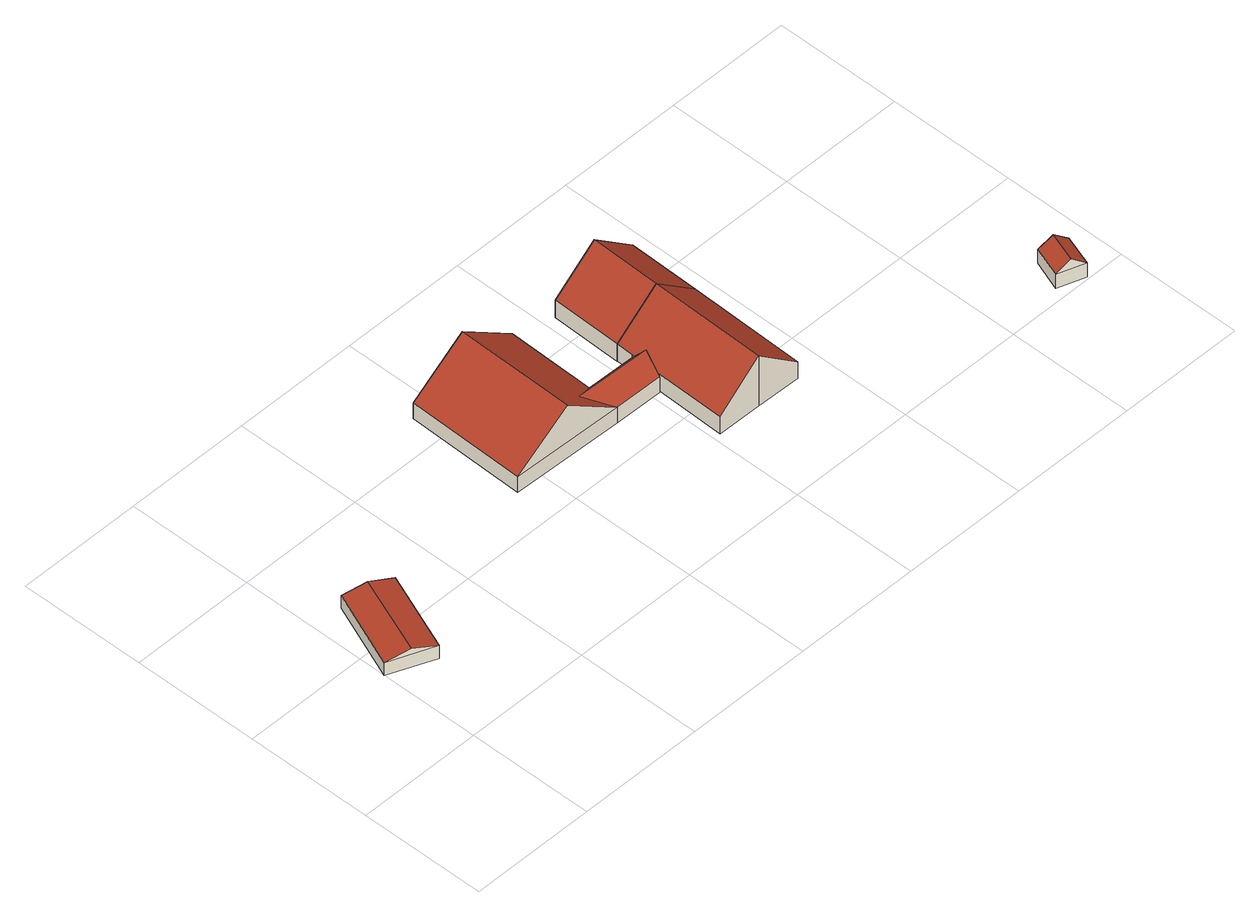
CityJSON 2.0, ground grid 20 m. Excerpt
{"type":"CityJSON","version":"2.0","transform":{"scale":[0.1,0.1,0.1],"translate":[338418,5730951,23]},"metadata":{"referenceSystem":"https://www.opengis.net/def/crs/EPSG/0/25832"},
"CityObjects":{
"building1":{"type":"Building","attributes":{"Geometrietyp2DReferenz":"3000","Gemeindeschluessel":"05170012","function":"31001_2720","roofType":"3100","measuredHeight":3.34},"address":[{"country":"Germany","locality":"Hamminkeln","thoroughfareNumber":"1","thoroughfareName":"Brüner Bruch"}],"geometry":[{"type":"Solid","lod":"2","boundaries":[[[[0,1,2,3]],[[4,5,1,0]],[[6,7,5,4]],[[3,2,7,6]],[[0,8,4]],[[6,9,3]],[[3,9,8,0]],[[4,8,9,6]],[[1,5,7,2]]]],"semantics":{"surfaces":[{"type":"WallSurface"},{"type":"RoofSurface"},{"type":"GroundSurface"}],"values":[[0,0,0,0,0,0,1,1,2]]}}]},
"building2":{"type":"Building","attributes":{"Gemeindeschluessel":"05170012","Geometrietyp2DReferenz":"3000","function":"31001_2720"},"address":[{"country":"Germany","locality":"Hamminkeln","thoroughfareNumber":"1","thoroughfareName":"Brüner Bruch"}],"children":["building2-1","building2-2"]},
"building2-1":{"type":"BuildingPart","attributes":{"roofType":"3100","measuredHeight":9.44},"parents":["building2"],"geometry":[{"type":"MultiSurface","lod":"2","boundaries":[[[10,11,12,13]],[[14,15,11,10]],[[13,12,16,17]],[[10,18,14]],[[17,19,13]],[[13,19,18,10]],[[11,15,16,12]],[[14,20,21,15]],[[16,21,20,17]],[[17,22,20,14,18,19]],[[17,20,22]]],"semantics":{"surfaces":[{"type":"WallSurface"},{"type":"RoofSurface"},{"type":"GroundSurface"},{"type":"ClosureSurface"}],"values":[0,0,0,0,0,1,2,0,3,1,3]}}]},
"building2-2":{"type":"BuildingPart","attributes":{"roofType":"5000","measuredHeight":5.9},"parents":["building2"],"geometry":[{"type":"Solid","lod":"2","boundaries":[[[[17,16,23,24]],[[25,26,21,20]],[[24,23,26,25]],[[25,27,24]],[[24,27,22,17]],[[20,22,27,25]],[[16,21,26,23]],[[20,21,16,17]],[[17,22,20]]]],"semantics":{"surfaces":[{"type":"WallSurface"},{"type":"RoofSurface"},{"type":"GroundSurface"},{"type":"ClosureSurface"}],"values":[[0,0,0,0,1,1,2,3,3]]}}]},
"building3":{"type":"Building","attributes":{"name":"Schüring","Geometrietyp2DReferenz":"3000","Gemeindeschluessel":"05170012","function":"31001_1210","roofType":"3100","measuredHeight":9.02},"address":[{"country":"Germany","locality":"Hamminkeln","thoroughfareNumber":"1","thoroughfareName":"Brüner Bruch"}],"geometry":[{"type":"Solid","lod":"2","boundaries":[[[[28,29,30,31]],[[32,33,29,28]],[[34,35,33,32]],[[36,37,35,34]],[[38,39,37,36]],[[40,41,39,38]],[[42,43,41,40]],[[31,30,43,42]],[[36,34,32,28,31,38]],[[42,40,38,31]],[[29,33,35,37,39,41,43,30]]]],"semantics":{"surfaces":[{"type":"WallSurface"},{"type":"RoofSurface"},{"type":"GroundSurface"}],"values":[[0,0,0,0,0,0,0,0,1,1,2]]}}]},
"building4":{"type":"Building","attributes":{"Geometrietyp2DReferenz":"3000","Gemeindeschluessel":"05170012","function":"31001_2720","roofType":"3100","measuredHeight":9.13},"address":[{"country":"Germany","locality":"Hamminkeln","thoroughfareNumber":"1","thoroughfareName":"Brüner Bruch"}],"geometry":[{"type":"Solid","lod":"2","boundaries":[[[[40,44,45,46]],[[36,47,44,40]],[[48,49,47,36]],[[46,45,49,48]],[[40,38,36]],[[48,50,46]],[[46,50,38,40]],[[36,38,50,48]],[[44,47,49,45]]]],"semantics":{"surfaces":[{"type":"WallSurface"},{"type":"RoofSurface"},{"type":"GroundSurface"}],"values":[[0,0,0,0,0,0,1,1,2]]}}]},
"building5":{"type":"Building","attributes":{"Geometrietyp2DReferenz":"3000","Gemeindeschluessel":"05170012","function":"31001_2720","roofType":"3100","measuredHeight":4.17},"address":[{"country":"Germany","locality":"Hamminkeln","thoroughfareNumber":"1","thoroughfareName":"Brüner Bruch"}],"geometry":[{"type":"Solid","lod":"2","boundaries":[[[[51,52,53,54]],[[55,56,52,51]],[[57,58,56,55]],[[54,53,58,57]],[[51,59,55]],[[57,60,54]],[[54,60,59,51]],[[55,59,60,57]],[[52,56,58,53]]]],"semantics":{"surfaces":[{"type":"WallSurface"},{"type":"RoofSurface"},{"type":"GroundSurface"}],"values":[[0,0,0,0,0,0,1,1,2]]}}]}
},
"vertices":[
[71,128,30],[71,128,7],[121,253,7],[121,253,30],[0,157,30],[0,157,7],[50,281,30],[50,281,7],[36,143,40],[85,267,40],
[361,450,36],[361,450,8],[356,261,8],[356,261,36],[539,445,36],[539,445,8],[535,256,8],[535,256,36],[450,448,102],[446,258,102],[536,306,36],[536,306,8],[493,283,67],
[612,254,8],[612,254,36],[613,304,36],[613,304,8],[613,279,67],
[609,145,41],[609,145,11],[680,144,11],[680,144,101],[612,254,41],[612,254,11],[613,304,41],[613,304,11],[614,331,41],[614,331,11],[684,329,101],[684,329,11],[755,328,41],[755,328,11],[750,142,41],[750,142,11],
[755,328,10],[757,440,10],[757,440,41],[614,331,10],[617,443,41],[617,443,10],[687,441,101],
[1114,66,33],[1114,66,8],[1097,18,8],[1097,18,33],[1156,51,33],[1156,51,8],[1140,3,33],[1140,3,8],[1135,58,50],[1119,11,50]
]}
